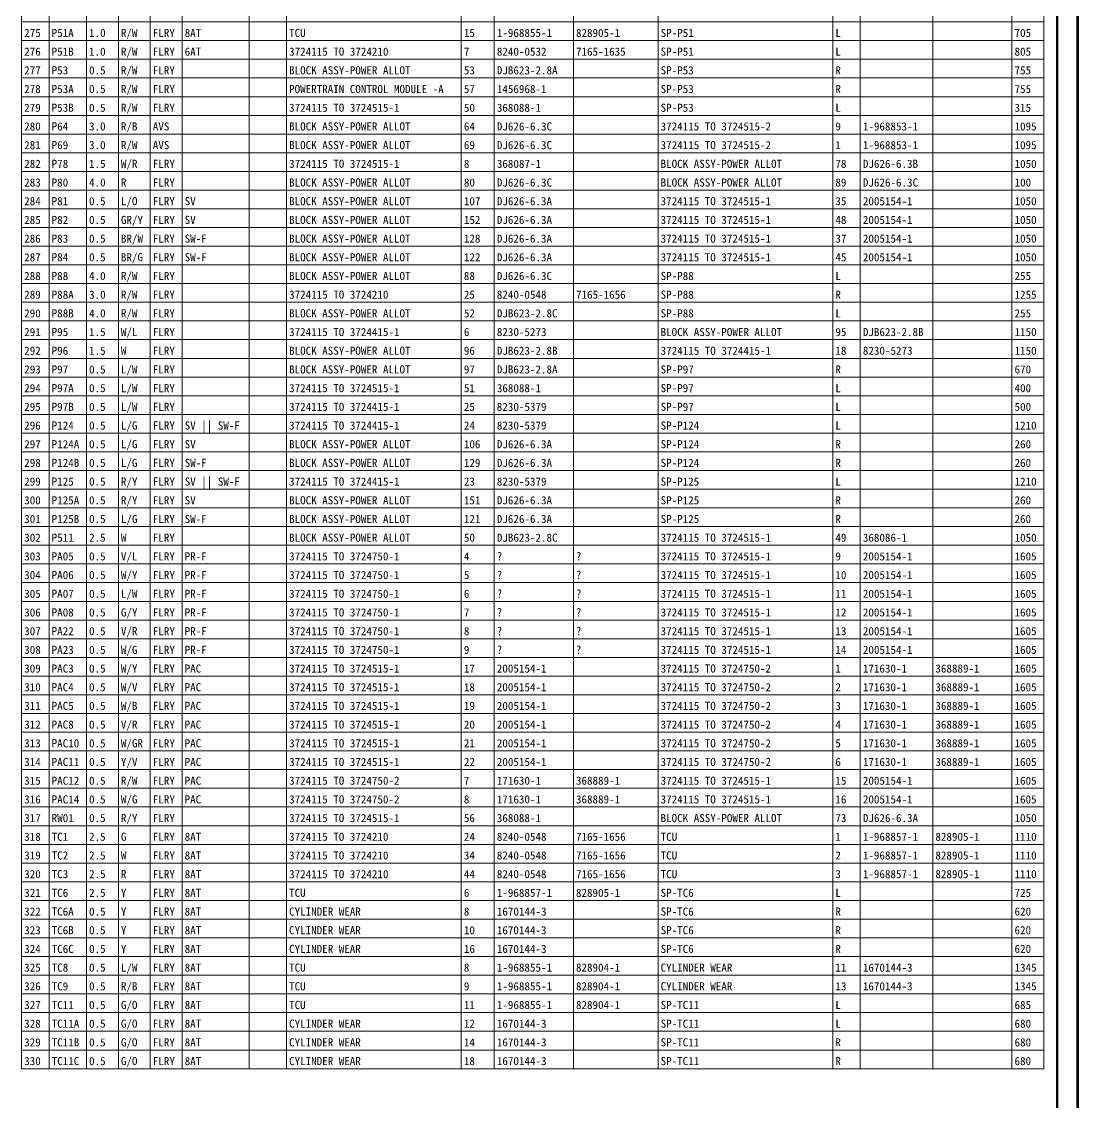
# Model space of a CAD drawing. Header units: millimetres. Extents: x 6 to 3615, y -854 to 0.
# Drawn here: x 3348.4 to 3615.5, y -546.1 to -273.1 of the extents above; entities that cross this region are included whole.
import ezdxf

# ---------------------------------------------------------------- set-up
doc = ezdxf.new("R2010")
doc.units = ezdxf.units.MM
doc.styles.add('4eff5b8b_Style', font='simfang.ttf')

msp = doc.modelspace()

# ---------------------------------------------------------------- linework, layer by layer
at = {"linetype": 'Continuous', "lineweight": 13}
for points in [[(3615.48, -851.33), (3615.48, 0)], [(3615.27, -851.22), (3615.27, -0.16)], [(3610.09, -846.02), (3610.09, -10.25)], [(3348.41, -14.32), (3348.41, -537.56)], [(3355.36, -14.32), (3355.36, -537.56)], [(3364.8, -14.32), (3364.8, -537.56)], [(3372.86, -14.32), (3372.86, -537.56)], [(3380.91, -14.32), (3380.91, -537.56)], [(3388.97, -14.32), (3388.97, -537.56)], [(3405.91, -14.32), (3405.91, -537.56)], [(3415.36, -14.32), (3415.36, -537.56)], [(3459.53, -14.32), (3459.53, -537.56)], [(3467.86, -14.32), (3467.86, -537.56)], [(3487.86, -14.32), (3487.86, -537.56)], [(3509.25, -14.32), (3509.25, -537.56)], [(3553.41, -14.32), (3553.41, -537.56)], [(3560.36, -14.32), (3560.36, -537.56)], [(3578.69, -14.32), (3578.69, -537.56)], [(3598.69, -14.32), (3598.69, -537.56)], [(3606.75, -14.32), (3606.75, -537.56)], [(3348.41, -273.16), (3606.75, -273.16)], [(3348.41, -277.88), (3606.75, -277.88)], [(3348.41, -282.6), (3606.75, -282.6)], [(3348.41, -287.33), (3606.75, -287.33)], [(3348.41, -292.05), (3606.75, -292.05)], [(3348.41, -296.77), (3606.75, -296.77)], [(3348.41, -301.49), (3606.75, -301.49)], [(3348.41, -306.21), (3606.75, -306.21)], [(3348.41, -310.93), (3606.75, -310.93)], [(3348.41, -315.65), (3606.75, -315.65)], [(3348.41, -320.38), (3606.75, -320.38)], [(3348.41, -325.1), (3606.75, -325.1)], [(3348.41, -329.82), (3606.75, -329.82)], [(3348.41, -334.54), (3606.75, -334.54)], [(3348.41, -339.26), (3606.75, -339.26)], [(3348.41, -343.98), (3606.75, -343.98)], [(3348.41, -348.7), (3606.75, -348.7)], [(3348.41, -353.42), (3606.75, -353.42)], [(3348.41, -358.15), (3606.75, -358.15)], [(3348.41, -362.87), (3606.75, -362.87)], [(3348.41, -367.59), (3606.75, -367.59)], [(3348.41, -372.31), (3606.75, -372.31)], [(3348.41, -377.03), (3606.75, -377.03)], [(3348.41, -381.75), (3606.75, -381.75)], [(3348.41, -386.47), (3606.75, -386.47)], [(3348.41, -391.2), (3606.75, -391.2)], [(3348.41, -395.92), (3606.75, -395.92)], [(3348.41, -400.64), (3606.75, -400.64)], [(3348.41, -405.36), (3606.75, -405.36)], [(3348.41, -410.08), (3606.75, -410.08)], [(3348.41, -414.8), (3606.75, -414.8)], [(3348.41, -419.52), (3606.75, -419.52)], [(3348.41, -424.24), (3606.75, -424.24)], [(3348.41, -428.97), (3606.75, -428.97)], [(3348.41, -433.69), (3606.75, -433.69)], [(3348.41, -438.41), (3606.75, -438.41)], [(3348.41, -443.13), (3606.75, -443.13)], [(3348.41, -447.85), (3606.75, -447.85)], [(3348.41, -452.57), (3606.75, -452.57)], [(3348.41, -457.29), (3606.75, -457.29)], [(3348.41, -462.02), (3606.75, -462.02)], [(3348.41, -466.74), (3606.75, -466.74)], [(3348.41, -471.46), (3606.75, -471.46)], [(3348.41, -476.18), (3606.75, -476.18)], [(3348.41, -480.9), (3606.75, -480.9)], [(3348.41, -485.62), (3606.75, -485.62)], [(3348.41, -490.34), (3606.75, -490.34)], [(3348.41, -495.07), (3606.75, -495.07)], [(3348.41, -499.79), (3606.75, -499.79)], [(3348.41, -504.51), (3606.75, -504.51)], [(3348.41, -509.23), (3606.75, -509.23)], [(3348.41, -513.95), (3606.75, -513.95)], [(3348.41, -518.67), (3606.75, -518.67)], [(3348.41, -523.39), (3606.75, -523.39)], [(3348.41, -528.11), (3606.75, -528.11)], [(3348.41, -532.84), (3606.75, -532.84)], [(3348.41, -537.56), (3606.75, -537.56)]]:
    msp.add_lwpolyline(points, dxfattribs=at)
at = {"linetype": 'Continuous', "lineweight": 30}
msp.add_lwpolyline([(3615.15, -851.17), (3615.15, -0.16)], dxfattribs=at)
at = {"linetype": 'Continuous', "lineweight": 70}
for points in [[(3610.09, -846.11), (3610.09, -5.22)], [(3610.09, -846.02), (3610.09, -10.25)]]:
    msp.add_lwpolyline(points, dxfattribs=at)

# ---------------------------------------------------------------- texts
at = {"linetype": 'Continuous', "style": '4eff5b8b_Style'}
for s, height, p in [('275', 2.051, (3349.07, -276.98)), ('P51A', 2.051, (3356.01, -276.98)), ('1.0', 2.051, (3365.46, -276.98)), ('R/W', 2.051, (3373.51, -276.98)), ('FLRY', 2.051, (3381.57, -276.98)), ('8AT', 2.051, (3389.62, -276.98)), ('TCU', 2.051, (3416.01, -276.98)), ('15', 2.051, (3460.18, -276.98)), ('1-968855-1', 2.051, (3468.51, -276.98)), ('828905-1', 2.051, (3488.51, -276.98)), ('SP-P51', 2.051, (3509.9, -276.98)), ('L', 2.05, (3554.07, -276.98)), ('705', 2.051, (3599.34, -276.98)), ('276', 2.051, (3349.07, -281.7)), ('P51B', 2.051, (3356.01, -281.7)), ('1.0', 2.051, (3365.46, -281.7)), ('R/W', 2.051, (3373.51, -281.7)), ('FLRY', 2.051, (3381.57, -281.7)), ('6AT', 2.051, (3389.62, -281.7)), ('3724115 TO 3724210', 2.0508, (3416.01, -281.7)), ('7', 2.05, (3460.18, -281.7)), ('8240-0532', 2.051, (3468.51, -281.7)), ('7165-1635', 2.051, (3488.51, -281.7)), ('SP-P51', 2.051, (3509.9, -281.7)), ('L', 2.05, (3554.07, -281.7)), ('805', 2.051, (3599.34, -281.7)), ('277', 2.051, (3349.07, -286.42)), ('P53', 2.051, (3356.01, -286.42)), ('0.5', 2.051, (3365.46, -286.42)), ('R/W', 2.051, (3373.51, -286.42)), ('FLRY', 2.051, (3381.57, -286.42)), ('BLOCK ASSY-POWER ALLOT', 2.0508, (3416.01, -286.42)), ('53', 2.051, (3460.18, -286.42)), ('DJB623-2.8A', 2.0508, (3468.51, -286.42)), ('SP-P53', 2.051, (3509.9, -286.42)), ('R', 2.05, (3554.07, -286.42)), ('755', 2.051, (3599.34, -286.42)), ('278', 2.051, (3349.07, -291.15)), ('P53A', 2.051, (3356.01, -291.15)), ('0.5', 2.051, (3365.46, -291.15)), ('R/W', 2.051, (3373.51, -291.15)), ('FLRY', 2.051, (3381.57, -291.15)), ('POWERTRAIN CONTROL MODULE -A', 2.0508, (3416.01, -291.15)), ('57', 2.051, (3460.18, -291.15)), ('1456968-1', 2.051, (3468.51, -291.15)), ('SP-P53', 2.051, (3509.9, -291.15)), ('R', 2.05, (3554.07, -291.15)), ('755', 2.051, (3599.34, -291.15)), ('279', 2.051, (3349.07, -295.87)), ('P53B', 2.051, (3356.01, -295.87)), ('0.5', 2.051, (3365.46, -295.87)), ('R/W', 2.051, (3373.51, -295.87)), ('FLRY', 2.051, (3381.57, -295.87)), ('3724115 TO 3724515-1', 2.0508, (3416.01, -295.87)), ('50', 2.051, (3460.18, -295.87)), ('368088-1', 2.051, (3468.51, -295.87)), ('SP-P53', 2.051, (3509.9, -295.87)), ('L', 2.05, (3554.07, -295.87)), ('315', 2.051, (3599.34, -295.87)), ('280', 2.051, (3349.07, -300.59)), ('P64', 2.051, (3356.01, -300.59)), ('3.0', 2.051, (3365.46, -300.59)), ('R/B', 2.051, (3373.51, -300.59)), ('AVS', 2.051, (3381.57, -300.59)), ('BLOCK ASSY-POWER ALLOT', 2.0508, (3416.01, -300.59)), ('64', 2.051, (3460.18, -300.59)), ('DJ626-6.3C', 2.051, (3468.51, -300.59)), ('3724115 TO 3724515-2', 2.0508, (3509.9, -300.59)), ('9', 2.05, (3554.07, -300.59)), ('1-968853-1', 2.051, (3561.01, -300.59)), ('1095', 2.051, (3599.34, -300.59)), ('281', 2.051, (3349.07, -305.31)), ('P69', 2.051, (3356.01, -305.31)), ('3.0', 2.051, (3365.46, -305.31)), ('R/W', 2.051, (3373.51, -305.31)), ('AVS', 2.051, (3381.57, -305.31)), ('BLOCK ASSY-POWER ALLOT', 2.0508, (3416.01, -305.31)), ('69', 2.051, (3460.18, -305.31)), ('DJ626-6.3C', 2.051, (3468.51, -305.31)), ('3724115 TO 3724515-2', 2.0508, (3509.9, -305.31)), ('1', 2.05, (3554.07, -305.31)), ('1-968853-1', 2.051, (3561.01, -305.31)), ('1095', 2.051, (3599.34, -305.31)), ('282', 2.051, (3349.07, -310.03)), ('P78', 2.051, (3356.01, -310.03)), ('1.5', 2.051, (3365.46, -310.03)), ('W/R', 2.051, (3373.51, -310.03)), ('FLRY', 2.051, (3381.57, -310.03)), ('3724115 TO 3724515-1', 2.0508, (3416.01, -310.03)), ('8', 2.05, (3460.18, -310.03)), ('368087-1', 2.051, (3468.51, -310.03)), ('BLOCK ASSY-POWER ALLOT', 2.0508, (3509.9, -310.03)), ('78', 2.051, (3554.07, -310.03)), ('DJ626-6.3B', 2.051, (3561.01, -310.03)), ('1050', 2.051, (3599.34, -310.03)), ('283', 2.051, (3349.07, -314.75)), ('P80', 2.051, (3356.01, -314.75)), ('4.0', 2.051, (3365.46, -314.75)), ('R', 2.05, (3373.51, -314.75)), ('FLRY', 2.051, (3381.57, -314.75)), ('BLOCK ASSY-POWER ALLOT', 2.0508, (3416.01, -314.75)), ('80', 2.051, (3460.18, -314.75)), ('DJ626-6.3C', 2.051, (3468.51, -314.75)), ('BLOCK ASSY-POWER ALLOT', 2.0508, (3509.9, -314.75)), ('89', 2.051, (3554.07, -314.75)), ('DJ626-6.3C', 2.051, (3561.01, -314.75)), ('100', 2.051, (3599.34, -314.75)), ('284', 2.051, (3349.07, -319.47)), ('P81', 2.051, (3356.01, -319.47)), ('0.5', 2.051, (3365.46, -319.47)), ('L/O', 2.051, (3373.51, -319.47)), ('FLRY', 2.051, (3381.57, -319.47)), ('SV', 2.051, (3389.62, -319.47)), ('BLOCK ASSY-POWER ALLOT', 2.0508, (3416.01, -319.47)), ('107', 2.051, (3460.18, -319.47)), ('DJ626-6.3A', 2.051, (3468.51, -319.47)), ('3724115 TO 3724515-1', 2.0508, (3509.9, -319.47)), ('35', 2.051, (3554.07, -319.47)), ('2005154-1', 2.051, (3561.01, -319.47)), ('1050', 2.051, (3599.34, -319.47)), ('GR/Y', 2.051, (3373.51, -324.2)), ('SV', 2.051, (3389.62, -324.2)), ('BLOCK ASSY-POWER ALLOT', 2.0508, (3416.01, -324.2)), ('3724115 TO 3724515-1', 2.0508, (3509.9, -324.2)), ('285', 2.051, (3349.07, -324.2)), ('P82', 2.051, (3356.01, -324.2)), ('0.5', 2.051, (3365.46, -324.2)), ('FLRY', 2.051, (3381.57, -324.2)), ('152', 2.051, (3460.18, -324.2)), ('DJ626-6.3A', 2.051, (3468.51, -324.2)), ('48', 2.051, (3554.07, -324.2)), ('2005154-1', 2.051, (3561.01, -324.2)), ('1050', 2.051, (3599.34, -324.2)), ('286', 2.051, (3349.07, -328.92)), ('P83', 2.051, (3356.01, -328.92)), ('0.5', 2.051, (3365.46, -328.92)), ('BR/W', 2.051, (3373.51, -328.92)), ('FLRY', 2.051, (3381.57, -328.92)), ('SW-F', 2.051, (3389.62, -328.92)), ('BLOCK ASSY-POWER ALLOT', 2.0508, (3416.01, -328.92)), ('128', 2.051, (3460.18, -328.92)), ('DJ626-6.3A', 2.051, (3468.51, -328.92)), ('3724115 TO 3724515-1', 2.0508, (3509.9, -328.92)), ('37', 2.051, (3554.07, -328.92)), ('2005154-1', 2.051, (3561.01, -328.92)), ('1050', 2.051, (3599.34, -328.92)), ('287', 2.051, (3349.07, -333.64)), ('P84', 2.051, (3356.01, -333.64)), ('0.5', 2.051, (3365.46, -333.64)), ('BR/G', 2.051, (3373.51, -333.64)), ('FLRY', 2.051, (3381.57, -333.64)), ('SW-F', 2.051, (3389.62, -333.64)), ('BLOCK ASSY-POWER ALLOT', 2.0508, (3416.01, -333.64)), ('122', 2.051, (3460.18, -333.64)), ('DJ626-6.3A', 2.051, (3468.51, -333.64)), ('3724115 TO 3724515-1', 2.0508, (3509.9, -333.64)), ('45', 2.051, (3554.07, -333.64)), ('2005154-1', 2.051, (3561.01, -333.64)), ('1050', 2.051, (3599.34, -333.64)), ('288', 2.051, (3349.07, -338.36)), ('P88', 2.051, (3356.01, -338.36)), ('4.0', 2.051, (3365.46, -338.36)), ('R/W', 2.051, (3373.51, -338.36)), ('FLRY', 2.051, (3381.57, -338.36)), ('BLOCK ASSY-POWER ALLOT', 2.0508, (3416.01, -338.36)), ('88', 2.051, (3460.18, -338.36)), ('DJ626-6.3C', 2.051, (3468.51, -338.36)), ('SP-P88', 2.051, (3509.9, -338.36)), ('L', 2.05, (3554.07, -338.36)), ('255', 2.051, (3599.34, -338.36)), ('289', 2.051, (3349.07, -343.08)), ('P88A', 2.051, (3356.01, -343.08)), ('3.0', 2.051, (3365.46, -343.08)), ('R/W', 2.051, (3373.51, -343.08)), ('FLRY', 2.051, (3381.57, -343.08)), ('3724115 TO 3724210', 2.0508, (3416.01, -343.08)), ('25', 2.051, (3460.18, -343.08)), ('8240-0548', 2.051, (3468.51, -343.08)), ('7165-1656', 2.051, (3488.51, -343.08)), ('SP-P88', 2.051, (3509.9, -343.08)), ('R', 2.05, (3554.07, -343.08)), ('1255', 2.051, (3599.34, -343.08)), ('290', 2.051, (3349.07, -347.8)), ('P88B', 2.051, (3356.01, -347.8)), ('4.0', 2.051, (3365.46, -347.8)), ('R/W', 2.051, (3373.51, -347.8)), ('FLRY', 2.051, (3381.57, -347.8)), ('BLOCK ASSY-POWER ALLOT', 2.0508, (3416.01, -347.8)), ('52', 2.051, (3460.18, -347.8)), ('DJB623-2.8C', 2.0508, (3468.51, -347.8)), ('SP-P88', 2.051, (3509.9, -347.8)), ('L', 2.05, (3554.07, -347.8)), ('255', 2.051, (3599.34, -347.8)), ('291', 2.051, (3349.07, -352.52)), ('P95', 2.051, (3356.01, -352.52)), ('1.5', 2.051, (3365.46, -352.52)), ('W/L', 2.051, (3373.51, -352.52)), ('FLRY', 2.051, (3381.57, -352.52)), ('3724115 TO 3724415-1', 2.0508, (3416.01, -352.52)), ('6', 2.05, (3460.18, -352.52)), ('8230-5273', 2.051, (3468.51, -352.52)), ('BLOCK ASSY-POWER ALLOT', 2.0508, (3509.9, -352.52)), ('95', 2.051, (3554.07, -352.52)), ('DJB623-2.8B', 2.0508, (3561.01, -352.52)), ('1150', 2.051, (3599.34, -352.52)), ('292', 2.051, (3349.07, -357.24)), ('P96', 2.051, (3356.01, -357.24)), ('1.5', 2.051, (3365.46, -357.24)), ('W', 2.05, (3373.51, -357.24)), ('FLRY', 2.051, (3381.57, -357.24)), ('BLOCK ASSY-POWER ALLOT', 2.0508, (3416.01, -357.24)), ('96', 2.051, (3460.18, -357.24)), ('DJB623-2.8B', 2.0508, (3468.51, -357.24)), ('3724115 TO 3724415-1', 2.0508, (3509.9, -357.24)), ('18', 2.051, (3554.07, -357.24)), ('8230-5273', 2.051, (3561.01, -357.24)), ('1150', 2.051, (3599.34, -357.24)), ('293', 2.051, (3349.07, -361.97)), ('P97', 2.051, (3356.01, -361.97)), ('0.5', 2.051, (3365.46, -361.97)), ('L/W', 2.051, (3373.51, -361.97)), ('FLRY', 2.051, (3381.57, -361.97)), ('BLOCK ASSY-POWER ALLOT', 2.0508, (3416.01, -361.97)), ('97', 2.051, (3460.18, -361.97)), ('DJB623-2.8A', 2.0508, (3468.51, -361.97)), ('SP-P97', 2.051, (3509.9, -361.97)), ('R', 2.05, (3554.07, -361.97)), ('670', 2.051, (3599.34, -361.97)), ('294', 2.051, (3349.07, -366.69)), ('P97A', 2.051, (3356.01, -366.69)), ('0.5', 2.051, (3365.46, -366.69)), ('L/W', 2.051, (3373.51, -366.69)), ('FLRY', 2.051, (3381.57, -366.69)), ('3724115 TO 3724515-1', 2.0508, (3416.01, -366.69)), ('51', 2.051, (3460.18, -366.69)), ('368088-1', 2.051, (3468.51, -366.69)), ('SP-P97', 2.051, (3509.9, -366.69)), ('L', 2.05, (3554.07, -366.69)), ('400', 2.051, (3599.34, -366.69)), ('295', 2.051, (3349.07, -371.41)), ('P97B', 2.051, (3356.01, -371.41)), ('0.5', 2.051, (3365.46, -371.41)), ('L/W', 2.051, (3373.51, -371.41)), ('FLRY', 2.051, (3381.57, -371.41)), ('3724115 TO 3724415-1', 2.0508, (3416.01, -371.41)), ('25', 2.051, (3460.18, -371.41)), ('8230-5379', 2.051, (3468.51, -371.41)), ('SP-P97', 2.051, (3509.9, -371.41)), ('L', 2.05, (3554.07, -371.41)), ('500', 2.051, (3599.34, -371.41)), ('L/G', 2.051, (3373.51, -376.13)), ('SV || SW-F', 2.051, (3389.62, -376.13)), ('296', 2.051, (3349.07, -376.13)), ('P124', 2.051, (3356.01, -376.13)), ('0.5', 2.051, (3365.46, -376.13)), ('FLRY', 2.051, (3381.57, -376.13)), ('3724115 TO 3724415-1', 2.0508, (3416.01, -376.13)), ('24', 2.051, (3460.18, -376.13)), ('8230-5379', 2.051, (3468.51, -376.13)), ('SP-P124', 2.051, (3509.9, -376.13)), ('L', 2.05, (3554.07, -376.13)), ('1210', 2.051, (3599.34, -376.13)), ('297', 2.051, (3349.07, -380.85)), ('P124A', 2.051, (3356.01, -380.85)), ('0.5', 2.051, (3365.46, -380.85)), ('L/G', 2.051, (3373.51, -380.85)), ('FLRY', 2.051, (3381.57, -380.85)), ('SV', 2.051, (3389.62, -380.85)), ('BLOCK ASSY-POWER ALLOT', 2.0508, (3416.01, -380.85)), ('106', 2.051, (3460.18, -380.85)), ('DJ626-6.3A', 2.051, (3468.51, -380.85)), ('SP-P124', 2.051, (3509.9, -380.85)), ('R', 2.05, (3554.07, -380.85)), ('260', 2.051, (3599.34, -380.85)), ('298', 2.051, (3349.07, -385.57)), ('P124B', 2.051, (3356.01, -385.57)), ('0.5', 2.051, (3365.46, -385.57)), ('L/G', 2.051, (3373.51, -385.57)), ('FLRY', 2.051, (3381.57, -385.57)), ('SW-F', 2.051, (3389.62, -385.57)), ('BLOCK ASSY-POWER ALLOT', 2.0508, (3416.01, -385.57)), ('129', 2.051, (3460.18, -385.57)), ('DJ626-6.3A', 2.051, (3468.51, -385.57)), ('SP-P124', 2.051, (3509.9, -385.57)), ('R', 2.05, (3554.07, -385.57)), ('260', 2.051, (3599.34, -385.57)), ('299', 2.051, (3349.07, -390.29)), ('P125', 2.051, (3356.01, -390.29)), ('0.5', 2.051, (3365.46, -390.29)), ('R/Y', 2.051, (3373.51, -390.29)), ('FLRY', 2.051, (3381.57, -390.29)), ('SV || SW-F', 2.051, (3389.62, -390.29)), ('3724115 TO 3724415-1', 2.0508, (3416.01, -390.29)), ('23', 2.051, (3460.18, -390.29)), ('8230-5379', 2.051, (3468.51, -390.29)), ('SP-P125', 2.051, (3509.9, -390.29)), ('L', 2.05, (3554.07, -390.29)), ('1210', 2.051, (3599.34, -390.29)), ('300', 2.051, (3349.07, -395.02)), ('P125A', 2.051, (3356.01, -395.02)), ('0.5', 2.051, (3365.46, -395.02)), ('R/Y', 2.051, (3373.51, -395.02)), ('FLRY', 2.051, (3381.57, -395.02)), ('SV', 2.051, (3389.62, -395.02)), ('BLOCK ASSY-POWER ALLOT', 2.0508, (3416.01, -395.02)), ('151', 2.051, (3460.18, -395.02)), ('DJ626-6.3A', 2.051, (3468.51, -395.02)), ('SP-P125', 2.051, (3509.9, -395.02)), ('R', 2.05, (3554.07, -395.02)), ('260', 2.051, (3599.34, -395.02)), ('301', 2.051, (3349.07, -399.74)), ('P125B', 2.051, (3356.01, -399.74)), ('0.5', 2.051, (3365.46, -399.74)), ('L/G', 2.051, (3373.51, -399.74)), ('FLRY', 2.051, (3381.57, -399.74)), ('SW-F', 2.051, (3389.62, -399.74)), ('BLOCK ASSY-POWER ALLOT', 2.0508, (3416.01, -399.74)), ('121', 2.051, (3460.18, -399.74)), ('DJ626-6.3A', 2.051, (3468.51, -399.74)), ('SP-P125', 2.051, (3509.9, -399.74)), ('R', 2.05, (3554.07, -399.74)), ('260', 2.051, (3599.34, -399.74)), ('302', 2.051, (3349.07, -404.46)), ('P511', 2.051, (3356.01, -404.46)), ('2.5', 2.051, (3365.46, -404.46)), ('W', 2.05, (3373.51, -404.46)), ('FLRY', 2.051, (3381.57, -404.46)), ('BLOCK ASSY-POWER ALLOT', 2.0508, (3416.01, -404.46)), ('50', 2.051, (3460.18, -404.46)), ('DJB623-2.8C', 2.0508, (3468.51, -404.46)), ('3724115 TO 3724515-1', 2.0508, (3509.9, -404.46)), ('49', 2.051, (3554.07, -404.46)), ('368086-1', 2.051, (3561.01, -404.46)), ('1050', 2.051, (3599.34, -404.46)), ('303', 2.051, (3349.07, -409.18)), ('PA05', 2.051, (3356.01, -409.18)), ('0.5', 2.051, (3365.46, -409.18)), ('V/L', 2.051, (3373.51, -409.18)), ('FLRY', 2.051, (3381.57, -409.18)), ('PR-F', 2.051, (3389.62, -409.18)), ('3724115 TO 3724750-1', 2.0508, (3416.01, -409.18)), ('4', 2.05, (3460.18, -409.18)), ('?', 2.05, (3468.51, -409.18)), ('?', 2.05, (3488.51, -409.18)), ('3724115 TO 3724515-1', 2.0508, (3509.9, -409.18)), ('9', 2.05, (3554.07, -409.18)), ('2005154-1', 2.051, (3561.01, -409.18)), ('1605', 2.051, (3599.34, -409.18)), ('304', 2.051, (3349.07, -413.9)), ('PA06', 2.051, (3356.01, -413.9)), ('0.5', 2.051, (3365.46, -413.9)), ('W/Y', 2.051, (3373.51, -413.9)), ('FLRY', 2.051, (3381.57, -413.9)), ('PR-F', 2.051, (3389.62, -413.9)), ('3724115 TO 3724750-1', 2.0508, (3416.01, -413.9)), ('5', 2.05, (3460.18, -413.9)), ('?', 2.05, (3468.51, -413.9)), ('?', 2.05, (3488.51, -413.9)), ('3724115 TO 3724515-1', 2.0508, (3509.9, -413.9)), ('10', 2.051, (3554.07, -413.9)), ('2005154-1', 2.051, (3561.01, -413.9)), ('1605', 2.051, (3599.34, -413.9)), ('305', 2.051, (3349.07, -418.62)), ('PA07', 2.051, (3356.01, -418.62)), ('0.5', 2.051, (3365.46, -418.62)), ('L/W', 2.051, (3373.51, -418.62)), ('FLRY', 2.051, (3381.57, -418.62)), ('PR-F', 2.051, (3389.62, -418.62)), ('3724115 TO 3724750-1', 2.0508, (3416.01, -418.62)), ('6', 2.05, (3460.18, -418.62)), ('?', 2.05, (3468.51, -418.62)), ('?', 2.05, (3488.51, -418.62)), ('3724115 TO 3724515-1', 2.0508, (3509.9, -418.62)), ('11', 2.051, (3554.07, -418.62)), ('2005154-1', 2.051, (3561.01, -418.62)), ('1605', 2.051, (3599.34, -418.62)), ('306', 2.051, (3349.07, -423.34)), ('PA08', 2.051, (3356.01, -423.34)), ('0.5', 2.051, (3365.46, -423.34)), ('G/Y', 2.051, (3373.51, -423.34)), ('FLRY', 2.051, (3381.57, -423.34)), ('PR-F', 2.051, (3389.62, -423.34)), ('3724115 TO 3724750-1', 2.0508, (3416.01, -423.34)), ('7', 2.05, (3460.18, -423.34)), ('?', 2.05, (3468.51, -423.34)), ('?', 2.05, (3488.51, -423.34)), ('3724115 TO 3724515-1', 2.0508, (3509.9, -423.34)), ('12', 2.051, (3554.07, -423.34)), ('2005154-1', 2.051, (3561.01, -423.34)), ('1605', 2.051, (3599.34, -423.34)), ('307', 2.051, (3349.07, -428.07)), ('PA22', 2.051, (3356.01, -428.07)), ('0.5', 2.051, (3365.46, -428.07)), ('V/R', 2.051, (3373.51, -428.07)), ('FLRY', 2.051, (3381.57, -428.07)), ('PR-F', 2.051, (3389.62, -428.07)), ('3724115 TO 3724750-1', 2.0508, (3416.01, -428.07)), ('8', 2.05, (3460.18, -428.07)), ('?', 2.05, (3468.51, -428.07)), ('?', 2.05, (3488.51, -428.07)), ('3724115 TO 3724515-1', 2.0508, (3509.9, -428.07)), ('13', 2.051, (3554.07, -428.07)), ('2005154-1', 2.051, (3561.01, -428.07)), ('1605', 2.051, (3599.34, -428.07)), ('308', 2.051, (3349.07, -432.79)), ('PA23', 2.051, (3356.01, -432.79)), ('0.5', 2.051, (3365.46, -432.79)), ('W/G', 2.051, (3373.51, -432.79)), ('FLRY', 2.051, (3381.57, -432.79)), ('PR-F', 2.051, (3389.62, -432.79)), ('3724115 TO 3724750-1', 2.0508, (3416.01, -432.79)), ('9', 2.05, (3460.18, -432.79)), ('?', 2.05, (3468.51, -432.79)), ('?', 2.05, (3488.51, -432.79)), ('3724115 TO 3724515-1', 2.0508, (3509.9, -432.79)), ('14', 2.051, (3554.07, -432.79)), ('2005154-1', 2.051, (3561.01, -432.79)), ('1605', 2.051, (3599.34, -432.79)), ('309', 2.051, (3349.07, -437.51)), ('PAC3', 2.051, (3356.01, -437.51)), ('0.5', 2.051, (3365.46, -437.51)), ('W/Y', 2.051, (3373.51, -437.51)), ('FLRY', 2.051, (3381.57, -437.51)), ('PAC', 2.051, (3389.62, -437.51)), ('3724115 TO 3724515-1', 2.0508, (3416.01, -437.51)), ('17', 2.051, (3460.18, -437.51)), ('2005154-1', 2.051, (3468.51, -437.51)), ('3724115 TO 3724750-2', 2.0508, (3509.9, -437.51)), ('1', 2.05, (3554.07, -437.51)), ('171630-1', 2.051, (3561.01, -437.51)), ('368889-1', 2.051, (3579.34, -437.51)), ('1605', 2.051, (3599.34, -437.51)), ('310', 2.051, (3349.07, -442.23)), ('PAC4', 2.051, (3356.01, -442.23)), ('0.5', 2.051, (3365.46, -442.23)), ('W/V', 2.051, (3373.51, -442.23)), ('FLRY', 2.051, (3381.57, -442.23)), ('PAC', 2.051, (3389.62, -442.23)), ('3724115 TO 3724515-1', 2.0508, (3416.01, -442.23)), ('18', 2.051, (3460.18, -442.23)), ('2005154-1', 2.051, (3468.51, -442.23)), ('3724115 TO 3724750-2', 2.0508, (3509.9, -442.23)), ('2', 2.05, (3554.07, -442.23)), ('171630-1', 2.051, (3561.01, -442.23)), ('368889-1', 2.051, (3579.34, -442.23)), ('1605', 2.051, (3599.34, -442.23)), ('311', 2.051, (3349.07, -446.95)), ('PAC5', 2.051, (3356.01, -446.95)), ('0.5', 2.051, (3365.46, -446.95)), ('W/B', 2.051, (3373.51, -446.95)), ('FLRY', 2.051, (3381.57, -446.95)), ('PAC', 2.051, (3389.62, -446.95)), ('3724115 TO 3724515-1', 2.0508, (3416.01, -446.95)), ('19', 2.051, (3460.18, -446.95)), ('2005154-1', 2.051, (3468.51, -446.95)), ('3724115 TO 3724750-2', 2.0508, (3509.9, -446.95)), ('3', 2.05, (3554.07, -446.95)), ('171630-1', 2.051, (3561.01, -446.95)), ('368889-1', 2.051, (3579.34, -446.95)), ('1605', 2.051, (3599.34, -446.95)), ('312', 2.051, (3349.07, -451.67)), ('PAC8', 2.051, (3356.01, -451.67)), ('0.5', 2.051, (3365.46, -451.67)), ('V/R', 2.051, (3373.51, -451.67)), ('FLRY', 2.051, (3381.57, -451.67)), ('PAC', 2.051, (3389.62, -451.67)), ('3724115 TO 3724515-1', 2.0508, (3416.01, -451.67)), ('20', 2.051, (3460.18, -451.67)), ('2005154-1', 2.051, (3468.51, -451.67)), ('3724115 TO 3724750-2', 2.0508, (3509.9, -451.67)), ('4', 2.05, (3554.07, -451.67)), ('171630-1', 2.051, (3561.01, -451.67)), ('368889-1', 2.051, (3579.34, -451.67)), ('1605', 2.051, (3599.34, -451.67)), ('313', 2.051, (3349.07, -456.39)), ('PAC10', 2.051, (3356.01, -456.39)), ('0.5', 2.051, (3365.46, -456.39)), ('W/GR', 2.051, (3373.51, -456.39)), ('FLRY', 2.051, (3381.57, -456.39)), ('PAC', 2.051, (3389.62, -456.39)), ('3724115 TO 3724515-1', 2.0508, (3416.01, -456.39)), ('21', 2.051, (3460.18, -456.39)), ('2005154-1', 2.051, (3468.51, -456.39)), ('3724115 TO 3724750-2', 2.0508, (3509.9, -456.39)), ('5', 2.05, (3554.07, -456.39)), ('171630-1', 2.051, (3561.01, -456.39)), ('368889-1', 2.051, (3579.34, -456.39)), ('1605', 2.051, (3599.34, -456.39)), ('314', 2.051, (3349.07, -461.11)), ('PAC11', 2.051, (3356.01, -461.11)), ('0.5', 2.051, (3365.46, -461.11)), ('Y/V', 2.051, (3373.51, -461.11)), ('FLRY', 2.051, (3381.57, -461.11)), ('PAC', 2.051, (3389.62, -461.11)), ('3724115 TO 3724515-1', 2.0508, (3416.01, -461.11)), ('22', 2.051, (3460.18, -461.11)), ('2005154-1', 2.051, (3468.51, -461.11)), ('3724115 TO 3724750-2', 2.0508, (3509.9, -461.11)), ('6', 2.05, (3554.07, -461.11)), ('171630-1', 2.051, (3561.01, -461.11)), ('368889-1', 2.051, (3579.34, -461.11)), ('1605', 2.051, (3599.34, -461.11)), ('315', 2.051, (3349.07, -465.84)), ('PAC12', 2.051, (3356.01, -465.84)), ('0.5', 2.051, (3365.46, -465.84)), ('R/W', 2.051, (3373.51, -465.84)), ('FLRY', 2.051, (3381.57, -465.84)), ('PAC', 2.051, (3389.62, -465.84)), ('3724115 TO 3724750-2', 2.0508, (3416.01, -465.84)), ('7', 2.05, (3460.18, -465.84)), ('171630-1', 2.051, (3468.51, -465.84)), ('368889-1', 2.051, (3488.51, -465.84)), ('3724115 TO 3724515-1', 2.0508, (3509.9, -465.84)), ('15', 2.051, (3554.07, -465.84)), ('2005154-1', 2.051, (3561.01, -465.84)), ('1605', 2.051, (3599.34, -465.84)), ('316', 2.051, (3349.07, -470.56)), ('PAC14', 2.051, (3356.01, -470.56)), ('0.5', 2.051, (3365.46, -470.56)), ('W/G', 2.051, (3373.51, -470.56)), ('FLRY', 2.051, (3381.57, -470.56)), ('PAC', 2.051, (3389.62, -470.56)), ('3724115 TO 3724750-2', 2.0508, (3416.01, -470.56)), ('8', 2.05, (3460.18, -470.56)), ('171630-1', 2.051, (3468.51, -470.56)), ('368889-1', 2.051, (3488.51, -470.56)), ('3724115 TO 3724515-1', 2.0508, (3509.9, -470.56)), ('16', 2.051, (3554.07, -470.56)), ('2005154-1', 2.051, (3561.01, -470.56)), ('1605', 2.051, (3599.34, -470.56)), ('317', 2.051, (3349.07, -475.28)), ('RW01', 2.051, (3356.01, -475.28)), ('0.5', 2.051, (3365.46, -475.28)), ('R/Y', 2.051, (3373.51, -475.28)), ('FLRY', 2.051, (3381.57, -475.28)), ('3724115 TO 3724515-1', 2.0508, (3416.01, -475.28)), ('56', 2.051, (3460.18, -475.28)), ('368088-1', 2.051, (3468.51, -475.28)), ('BLOCK ASSY-POWER ALLOT', 2.0508, (3509.9, -475.28)), ('73', 2.051, (3554.07, -475.28)), ('DJ626-6.3A', 2.051, (3561.01, -475.28)), ('1050', 2.051, (3599.34, -475.28)), ('318', 2.051, (3349.07, -480)), ('TC1', 2.051, (3356.01, -480)), ('2.5', 2.051, (3365.46, -480)), ('G', 2.05, (3373.51, -480)), ('FLRY', 2.051, (3381.57, -480)), ('8AT', 2.051, (3389.62, -480)), ('3724115 TO 3724210', 2.0508, (3416.01, -480)), ('24', 2.051, (3460.18, -480)), ('8240-0548', 2.051, (3468.51, -480)), ('7165-1656', 2.051, (3488.51, -480)), ('TCU', 2.051, (3509.9, -480)), ('1', 2.05, (3554.07, -480)), ('1-968857-1', 2.051, (3561.01, -480)), ('828905-1', 2.051, (3579.34, -480)), ('1110', 2.051, (3599.34, -480)), ('319', 2.051, (3349.07, -484.72)), ('TC2', 2.051, (3356.01, -484.72)), ('2.5', 2.051, (3365.46, -484.72)), ('W', 2.05, (3373.51, -484.72)), ('FLRY', 2.051, (3381.57, -484.72)), ('8AT', 2.051, (3389.62, -484.72)), ('3724115 TO 3724210', 2.0508, (3416.01, -484.72)), ('34', 2.051, (3460.18, -484.72)), ('8240-0548', 2.051, (3468.51, -484.72)), ('7165-1656', 2.051, (3488.51, -484.72)), ('TCU', 2.051, (3509.9, -484.72)), ('2', 2.05, (3554.07, -484.72)), ('1-968857-1', 2.051, (3561.01, -484.72)), ('828905-1', 2.051, (3579.34, -484.72)), ('1110', 2.051, (3599.34, -484.72)), ('320', 2.051, (3349.07, -489.44)), ('TC3', 2.051, (3356.01, -489.44)), ('2.5', 2.051, (3365.46, -489.44)), ('R', 2.05, (3373.51, -489.44)), ('FLRY', 2.051, (3381.57, -489.44)), ('8AT', 2.051, (3389.62, -489.44)), ('3724115 TO 3724210', 2.0508, (3416.01, -489.44)), ('44', 2.051, (3460.18, -489.44)), ('8240-0548', 2.051, (3468.51, -489.44)), ('7165-1656', 2.051, (3488.51, -489.44)), ('TCU', 2.051, (3509.9, -489.44)), ('3', 2.05, (3554.07, -489.44)), ('1-968857-1', 2.051, (3561.01, -489.44)), ('828905-1', 2.051, (3579.34, -489.44)), ('1110', 2.051, (3599.34, -489.44)), ('321', 2.051, (3349.07, -494.16)), ('TC6', 2.051, (3356.01, -494.16)), ('2.5', 2.051, (3365.46, -494.16)), ('Y', 2.05, (3373.51, -494.16)), ('FLRY', 2.051, (3381.57, -494.16)), ('8AT', 2.051, (3389.62, -494.16)), ('TCU', 2.051, (3416.01, -494.16)), ('6', 2.05, (3460.18, -494.16)), ('1-968857-1', 2.051, (3468.51, -494.16)), ('828905-1', 2.051, (3488.51, -494.16)), ('SP-TC6', 2.051, (3509.9, -494.16)), ('L', 2.05, (3554.07, -494.16)), ('725', 2.051, (3599.34, -494.16)), ('TC6A', 2.051, (3356.01, -498.89)), ('CYLINDER WEAR', 2.0508, (3416.01, -498.89)), ('SP-TC6', 2.051, (3509.9, -498.89)), ('322', 2.051, (3349.07, -498.89)), ('0.5', 2.051, (3365.46, -498.89)), ('Y', 2.05, (3373.51, -498.89)), ('FLRY', 2.051, (3381.57, -498.89)), ('8AT', 2.051, (3389.62, -498.89)), ('8', 2.05, (3460.18, -498.89)), ('1670144-3', 2.051, (3468.51, -498.89)), ('R', 2.05, (3554.07, -498.89)), ('620', 2.051, (3599.34, -498.89)), ('323', 2.051, (3349.07, -503.61)), ('TC6B', 2.051, (3356.01, -503.61)), ('0.5', 2.051, (3365.46, -503.61)), ('Y', 2.05, (3373.51, -503.61)), ('FLRY', 2.051, (3381.57, -503.61)), ('8AT', 2.051, (3389.62, -503.61)), ('CYLINDER WEAR', 2.0508, (3416.01, -503.61)), ('10', 2.051, (3460.18, -503.61)), ('1670144-3', 2.051, (3468.51, -503.61)), ('SP-TC6', 2.051, (3509.9, -503.61)), ('R', 2.05, (3554.07, -503.61)), ('620', 2.051, (3599.34, -503.61)), ('324', 2.051, (3349.07, -508.33)), ('TC6C', 2.051, (3356.01, -508.33)), ('0.5', 2.051, (3365.46, -508.33)), ('Y', 2.05, (3373.51, -508.33)), ('FLRY', 2.051, (3381.57, -508.33)), ('8AT', 2.051, (3389.62, -508.33)), ('CYLINDER WEAR', 2.0508, (3416.01, -508.33)), ('16', 2.051, (3460.18, -508.33)), ('1670144-3', 2.051, (3468.51, -508.33)), ('SP-TC6', 2.051, (3509.9, -508.33)), ('R', 2.05, (3554.07, -508.33)), ('620', 2.051, (3599.34, -508.33)), ('325', 2.051, (3349.07, -513.05)), ('TC8', 2.051, (3356.01, -513.05)), ('0.5', 2.051, (3365.46, -513.05)), ('L/W', 2.051, (3373.51, -513.05)), ('FLRY', 2.051, (3381.57, -513.05)), ('8AT', 2.051, (3389.62, -513.05)), ('TCU', 2.051, (3416.01, -513.05)), ('8', 2.05, (3460.18, -513.05)), ('1-968855-1', 2.051, (3468.51, -513.05)), ('828904-1', 2.051, (3488.51, -513.05)), ('CYLINDER WEAR', 2.0508, (3509.9, -513.05)), ('11', 2.051, (3554.07, -513.05)), ('1670144-3', 2.051, (3561.01, -513.05)), ('1345', 2.051, (3599.34, -513.05)), ('326', 2.051, (3349.07, -517.77)), ('TC9', 2.051, (3356.01, -517.77)), ('0.5', 2.051, (3365.46, -517.77)), ('R/B', 2.051, (3373.51, -517.77)), ('FLRY', 2.051, (3381.57, -517.77)), ('8AT', 2.051, (3389.62, -517.77)), ('TCU', 2.051, (3416.01, -517.77)), ('9', 2.05, (3460.18, -517.77)), ('1-968855-1', 2.051, (3468.51, -517.77)), ('828904-1', 2.051, (3488.51, -517.77)), ('CYLINDER WEAR', 2.0508, (3509.9, -517.77)), ('13', 2.051, (3554.07, -517.77)), ('1670144-3', 2.051, (3561.01, -517.77)), ('1345', 2.051, (3599.34, -517.77)), ('327', 2.051, (3349.07, -522.49)), ('TC11', 2.051, (3356.01, -522.49)), ('0.5', 2.051, (3365.46, -522.49)), ('G/O', 2.051, (3373.51, -522.49)), ('FLRY', 2.051, (3381.57, -522.49)), ('8AT', 2.051, (3389.62, -522.49)), ('TCU', 2.051, (3416.01, -522.49)), ('11', 2.051, (3460.18, -522.49)), ('1-968855-1', 2.051, (3468.51, -522.49)), ('828904-1', 2.051, (3488.51, -522.49)), ('SP-TC11', 2.051, (3509.9, -522.49)), ('L', 2.05, (3554.07, -522.49)), ('685', 2.051, (3599.34, -522.49)), ('328', 2.051, (3349.07, -527.21)), ('TC11A', 2.051, (3356.01, -527.21)), ('0.5', 2.051, (3365.46, -527.21)), ('G/O', 2.051, (3373.51, -527.21)), ('FLRY', 2.051, (3381.57, -527.21)), ('8AT', 2.051, (3389.62, -527.21)), ('CYLINDER WEAR', 2.0508, (3416.01, -527.21)), ('12', 2.051, (3460.18, -527.21)), ('1670144-3', 2.051, (3468.51, -527.21)), ('SP-TC11', 2.051, (3509.9, -527.21)), ('L', 2.05, (3554.07, -527.21)), ('680', 2.051, (3599.34, -527.21)), ('329', 2.051, (3349.07, -531.93)), ('TC11B', 2.051, (3356.01, -531.93)), ('0.5', 2.051, (3365.46, -531.93)), ('G/O', 2.051, (3373.51, -531.93)), ('FLRY', 2.051, (3381.57, -531.93)), ('8AT', 2.051, (3389.62, -531.93)), ('CYLINDER WEAR', 2.0508, (3416.01, -531.93)), ('14', 2.051, (3460.18, -531.93)), ('1670144-3', 2.051, (3468.51, -531.93)), ('SP-TC11', 2.051, (3509.9, -531.93)), ('R', 2.05, (3554.07, -531.93)), ('680', 2.051, (3599.34, -531.93)), ('330', 2.051, (3349.07, -536.66)), ('TC11C', 2.051, (3356.01, -536.66)), ('0.5', 2.051, (3365.46, -536.66)), ('G/O', 2.051, (3373.51, -536.66)), ('FLRY', 2.051, (3381.57, -536.66)), ('8AT', 2.051, (3389.62, -536.66)), ('CYLINDER WEAR', 2.0508, (3416.01, -536.66)), ('18', 2.051, (3460.18, -536.66)), ('1670144-3', 2.051, (3468.51, -536.66)), ('SP-TC11', 2.051, (3509.9, -536.66)), ('R', 2.05, (3554.07, -536.66)), ('680', 2.051, (3599.34, -536.66))]:
    msp.add_text(s, height=height, dxfattribs=at).set_placement(p)

doc.saveas('drawing.dxf')
